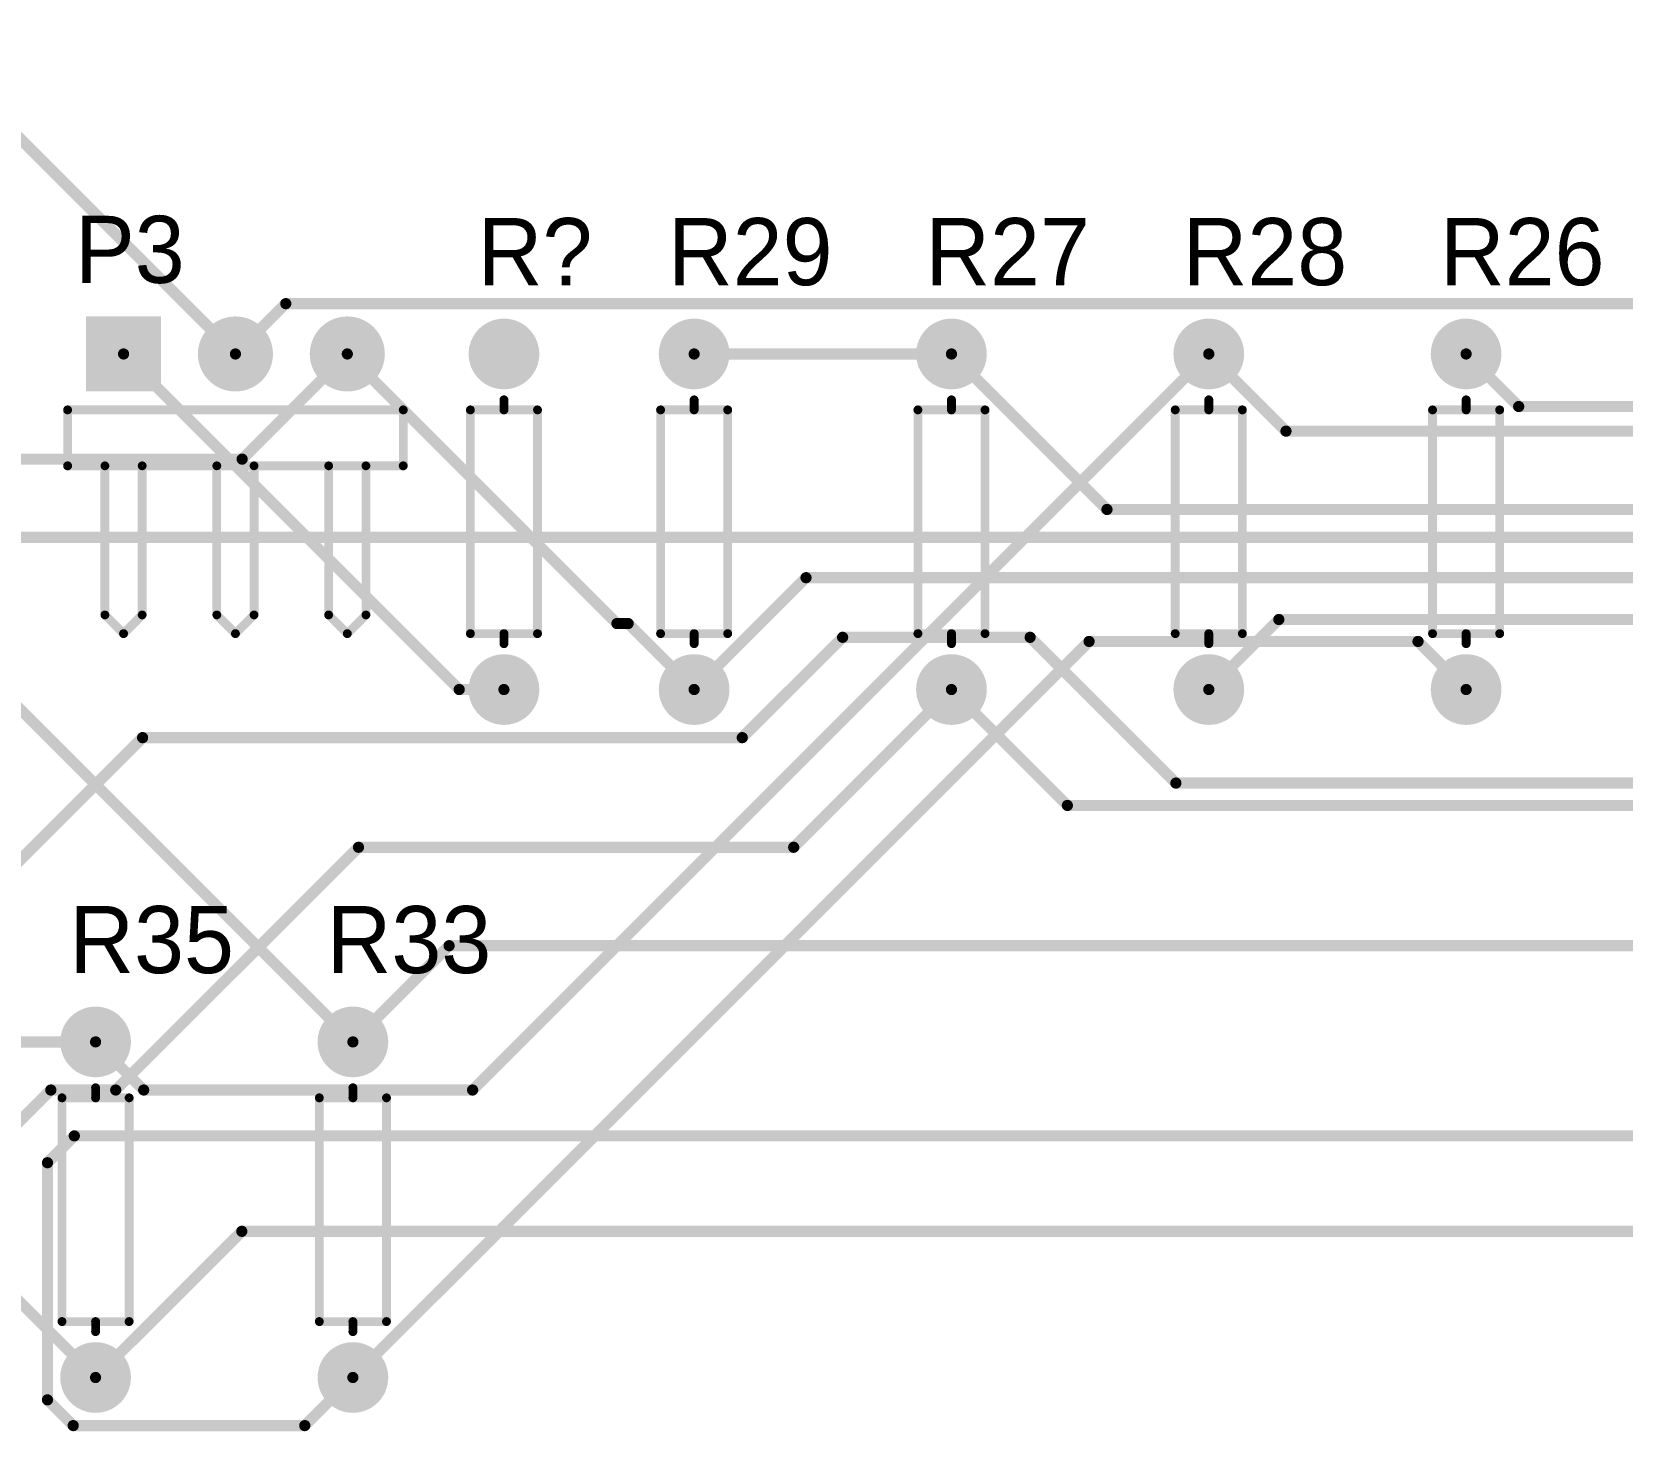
# Model space of a CAD drawing. Header units: millimetres. Extents: x 1.07 to 6.94, y 1.08 to 4.96.
# Drawn here: x 1.863 to 3.284, y 3.482 to 4.733 of the extents above; entities that cross this region are included whole.
import ezdxf

# ---------------------------------------------------------------- set-up
doc = ezdxf.new("R2010")
doc.units = ezdxf.units.MM
doc.header["$MEASUREMENT"] = 0
for name, color, linetype in [('BottomLayer', 5, 'Continuous'), ('BottomSolder', 6, 'Continuous'), ('MultiLayer', 9, 'Continuous'), ('PadHoleLayer', 156, 'Continuous'), ('TopLayer', 1, 'Continuous'), ('TopOverlay', 2, 'Continuous'), ('TopSolder', 216, 'Continuous')]:
    doc.layers.add(name, color=color, linetype=linetype)

# ---------------------------------------------------------------- blocks, each defined once
blk = doc.blocks.new('AXIAL_0_3_3')
at = {"layer": 'BottomLayer', "const_width": 0.0276}
for points in [[(-0.1638, 0, 1), (-0.1362, 0, 1)], [(0.1362, 0, 1), (0.1638, 0, 1)]]:
    blk.add_lwpolyline(points, format="xyb", close=True, dxfattribs=at)
at = {"layer": 'BottomSolder', "const_width": 0.0316}
for points in [[(-0.1658, 0, 1), (-0.1342, 0, 1)], [(0.1342, 0, 1), (0.1658, 0, 1)]]:
    blk.add_lwpolyline(points, format="xyb", close=True, dxfattribs=at)
at = {"layer": 'MultiLayer', "const_width": 0.0276}
for points in [[(-0.1638, 0, 1), (-0.1362, 0, 1)], [(0.1362, 0, 1), (0.1638, 0, 1)]]:
    blk.add_lwpolyline(points, format="xyb", close=True, dxfattribs=at)
at = {"layer": 'PadHoleLayer', "const_width": 0.0167}
for points in [[(-0.1584, 0, 1), (-0.1416, 0, 1)], [(0.1416, 0, 1), (0.1584, 0, 1)]]:
    blk.add_lwpolyline(points, format="xyb", close=True, dxfattribs=at)
at = {"layer": 'TopLayer', "const_width": 0.0276}
for points in [[(-0.1638, 0, 1), (-0.1362, 0, 1)], [(0.1362, 0, 1), (0.1638, 0, 1)]]:
    blk.add_lwpolyline(points, format="xyb", close=True, dxfattribs=at)
at = {"layer": 'TopOverlay', "const_width": 0.00787}
for points in [[(-0.1, 0.03), (-0.1, -0.03)], [(-0.1, 0.03), (0.1, 0.03)], [(0.1, 0.03), (0.1, 0)], [(-0.109, 0), (-0.1, 0)], [(0.1, 0), (0.109, 0)], [(0.1, 0), (0.1, -0.03)], [(-0.1, -0.03), (0.1, -0.03)]]:
    blk.add_lwpolyline(points, dxfattribs=at)
at = {"layer": 'TopOverlay', "const_width": 0.00394}
for points in [[(-0.102, 0.03, 1), (-0.098, 0.03, 1)], [(-0.102, 0.03, 1), (-0.098, 0.03, 1)], [(0.098, 0.03, 1), (0.102, 0.03, 1)], [(0.098, 0.03, 1), (0.102, 0.03, 1)], [(-0.111, 0, 1), (-0.107, 0, 1)], [(-0.102, 0, 1), (-0.098, 0, 1)], [(0.098, 0, 1), (0.102, 0, 1)], [(0.098, 0, 1), (0.102, 0, 1)], [(0.098, 0, 1), (0.102, 0, 1)], [(0.107, 0, 1), (0.111, 0, 1)], [(-0.102, -0.03, 1), (-0.098, -0.03, 1)], [(-0.102, -0.03, 1), (-0.098, -0.03, 1)], [(0.098, -0.03, 1), (0.102, -0.03, 1)], [(0.098, -0.03, 1), (0.102, -0.03, 1)]]:
    blk.add_lwpolyline(points, format="xyb", close=True, dxfattribs=at)
at = {"layer": 'TopSolder', "const_width": 0.0316}
for points in [[(-0.1658, 0, 1), (-0.1342, 0, 1)], [(0.1342, 0, 1), (0.1658, 0, 1)]]:
    blk.add_lwpolyline(points, format="xyb", close=True, dxfattribs=at)
blk = doc.blocks.new('AXIAL_0_3_5')
at = {"layer": 'BottomLayer', "const_width": 0.0276}
for points in [[(-0.1638, 0, 1), (-0.1362, 0, 1)], [(0.1362, 0, 1), (0.1638, 0, 1)]]:
    blk.add_lwpolyline(points, format="xyb", close=True, dxfattribs=at)
at = {"layer": 'BottomSolder', "const_width": 0.0316}
for points in [[(-0.1658, 0, 1), (-0.1342, 0, 1)], [(0.1342, 0, 1), (0.1658, 0, 1)]]:
    blk.add_lwpolyline(points, format="xyb", close=True, dxfattribs=at)
at = {"layer": 'MultiLayer', "const_width": 0.0276}
for points in [[(-0.1638, 0, 1), (-0.1362, 0, 1)], [(0.1362, 0, 1), (0.1638, 0, 1)]]:
    blk.add_lwpolyline(points, format="xyb", close=True, dxfattribs=at)
at = {"layer": 'PadHoleLayer', "const_width": 0.0167}
for points in [[(-0.1584, 0, 1), (-0.1416, 0, 1)], [(0.1416, 0, 1), (0.1584, 0, 1)]]:
    blk.add_lwpolyline(points, format="xyb", close=True, dxfattribs=at)
at = {"layer": 'TopLayer', "const_width": 0.0276}
for points in [[(-0.1638, 0, 1), (-0.1362, 0, 1)], [(0.1362, 0, 1), (0.1638, 0, 1)]]:
    blk.add_lwpolyline(points, format="xyb", close=True, dxfattribs=at)
at = {"layer": 'TopOverlay', "const_width": 0.00787}
for points in [[(-0.1, 0.03), (-0.1, -0.03)], [(-0.1, 0.03), (0.1, 0.03)], [(0.1, 0.03), (0.1, 0)], [(-0.109, 0), (-0.1, 0)], [(0.1, 0), (0.109, 0)], [(0.1, 0), (0.1, -0.03)], [(-0.1, -0.03), (0.1, -0.03)]]:
    blk.add_lwpolyline(points, dxfattribs=at)
at = {"layer": 'TopOverlay', "const_width": 0.00394}
for points in [[(-0.102, 0.03, 1), (-0.098, 0.03, 1)], [(-0.102, 0.03, 1), (-0.098, 0.03, 1)], [(0.098, 0.03, 1), (0.102, 0.03, 1)], [(0.098, 0.03, 1), (0.102, 0.03, 1)], [(-0.111, 0, 1), (-0.107, 0, 1)], [(-0.102, 0, 1), (-0.098, 0, 1)], [(0.098, 0, 1), (0.102, 0, 1)], [(0.098, 0, 1), (0.102, 0, 1)], [(0.098, 0, 1), (0.102, 0, 1)], [(0.107, 0, 1), (0.111, 0, 1)], [(-0.102, -0.03, 1), (-0.098, -0.03, 1)], [(-0.102, -0.03, 1), (-0.098, -0.03, 1)], [(0.098, -0.03, 1), (0.102, -0.03, 1)], [(0.098, -0.03, 1), (0.102, -0.03, 1)]]:
    blk.add_lwpolyline(points, format="xyb", close=True, dxfattribs=at)
at = {"layer": 'TopSolder', "const_width": 0.0316}
for points in [[(-0.1658, 0, 1), (-0.1342, 0, 1)], [(0.1342, 0, 1), (0.1658, 0, 1)]]:
    blk.add_lwpolyline(points, format="xyb", close=True, dxfattribs=at)
blk = doc.blocks.new('AXIAL_0_3_7')
at = {"layer": 'BottomLayer', "const_width": 0.0276}
for points in [[(-0.1638, 0, 1), (-0.1362, 0, 1)], [(0.1362, 0, 1), (0.1638, 0, 1)]]:
    blk.add_lwpolyline(points, format="xyb", close=True, dxfattribs=at)
at = {"layer": 'BottomSolder', "const_width": 0.0316}
for points in [[(-0.1658, 0, 1), (-0.1342, 0, 1)], [(0.1342, 0, 1), (0.1658, 0, 1)]]:
    blk.add_lwpolyline(points, format="xyb", close=True, dxfattribs=at)
at = {"layer": 'MultiLayer', "const_width": 0.0276}
for points in [[(-0.1638, 0, 1), (-0.1362, 0, 1)], [(0.1362, 0, 1), (0.1638, 0, 1)]]:
    blk.add_lwpolyline(points, format="xyb", close=True, dxfattribs=at)
at = {"layer": 'PadHoleLayer', "const_width": 0.0167}
for points in [[(-0.1584, 0, 1), (-0.1416, 0, 1)], [(0.1416, 0, 1), (0.1584, 0, 1)]]:
    blk.add_lwpolyline(points, format="xyb", close=True, dxfattribs=at)
at = {"layer": 'TopLayer', "const_width": 0.0276}
for points in [[(-0.1638, 0, 1), (-0.1362, 0, 1)], [(0.1362, 0, 1), (0.1638, 0, 1)]]:
    blk.add_lwpolyline(points, format="xyb", close=True, dxfattribs=at)
at = {"layer": 'TopOverlay', "const_width": 0.00787}
for points in [[(-0.1, 0.03), (-0.1, -0.03)], [(-0.1, 0.03), (0.1, 0.03)], [(0.1, 0.03), (0.1, 0)], [(-0.109, 0), (-0.1, 0)], [(0.1, 0), (0.109, 0)], [(0.1, 0), (0.1, -0.03)], [(-0.1, -0.03), (0.1, -0.03)]]:
    blk.add_lwpolyline(points, dxfattribs=at)
at = {"layer": 'TopOverlay', "const_width": 0.00394}
for points in [[(-0.102, 0.03, 1), (-0.098, 0.03, 1)], [(-0.102, 0.03, 1), (-0.098, 0.03, 1)], [(0.098, 0.03, 1), (0.102, 0.03, 1)], [(0.098, 0.03, 1), (0.102, 0.03, 1)], [(-0.111, 0, 1), (-0.107, 0, 1)], [(-0.102, 0, 1), (-0.098, 0, 1)], [(0.098, 0, 1), (0.102, 0, 1)], [(0.098, 0, 1), (0.102, 0, 1)], [(0.098, 0, 1), (0.102, 0, 1)], [(0.107, 0, 1), (0.111, 0, 1)], [(-0.102, -0.03, 1), (-0.098, -0.03, 1)], [(-0.102, -0.03, 1), (-0.098, -0.03, 1)], [(0.098, -0.03, 1), (0.102, -0.03, 1)], [(0.098, -0.03, 1), (0.102, -0.03, 1)]]:
    blk.add_lwpolyline(points, format="xyb", close=True, dxfattribs=at)
at = {"layer": 'TopSolder', "const_width": 0.0316}
for points in [[(-0.1658, 0, 1), (-0.1342, 0, 1)], [(0.1342, 0, 1), (0.1658, 0, 1)]]:
    blk.add_lwpolyline(points, format="xyb", close=True, dxfattribs=at)
blk = doc.blocks.new('AXIAL_0_3_11')
at = {"layer": 'BottomLayer', "const_width": 0.0276}
for points in [[(-0.1638, 0, 1), (-0.1362, 0, 1)], [(0.1362, 0, 1), (0.1638, 0, 1)]]:
    blk.add_lwpolyline(points, format="xyb", close=True, dxfattribs=at)
at = {"layer": 'BottomSolder', "const_width": 0.0316}
for points in [[(-0.1658, 0, 1), (-0.1342, 0, 1)], [(0.1342, 0, 1), (0.1658, 0, 1)]]:
    blk.add_lwpolyline(points, format="xyb", close=True, dxfattribs=at)
at = {"layer": 'MultiLayer', "const_width": 0.0276}
for points in [[(-0.1638, 0, 1), (-0.1362, 0, 1)], [(0.1362, 0, 1), (0.1638, 0, 1)]]:
    blk.add_lwpolyline(points, format="xyb", close=True, dxfattribs=at)
at = {"layer": 'PadHoleLayer', "const_width": 0.0167}
for points in [[(-0.1584, 0, 1), (-0.1416, 0, 1)], [(0.1416, 0, 1), (0.1584, 0, 1)]]:
    blk.add_lwpolyline(points, format="xyb", close=True, dxfattribs=at)
at = {"layer": 'TopLayer', "const_width": 0.0276}
for points in [[(-0.1638, 0, 1), (-0.1362, 0, 1)], [(0.1362, 0, 1), (0.1638, 0, 1)]]:
    blk.add_lwpolyline(points, format="xyb", close=True, dxfattribs=at)
at = {"layer": 'TopOverlay', "const_width": 0.00787}
for points in [[(-0.1, 0.03), (-0.1, -0.03)], [(-0.1, 0.03), (0.1, 0.03)], [(0.1, 0.03), (0.1, 0)], [(-0.109, 0), (-0.1, 0)], [(0.1, 0), (0.109, 0)], [(0.1, 0), (0.1, -0.03)], [(-0.1, -0.03), (0.1, -0.03)]]:
    blk.add_lwpolyline(points, dxfattribs=at)
at = {"layer": 'TopOverlay', "const_width": 0.00394}
for points in [[(-0.102, 0.03, 1), (-0.098, 0.03, 1)], [(-0.102, 0.03, 1), (-0.098, 0.03, 1)], [(0.098, 0.03, 1), (0.102, 0.03, 1)], [(0.098, 0.03, 1), (0.102, 0.03, 1)], [(-0.111, 0, 1), (-0.107, 0, 1)], [(-0.102, 0, 1), (-0.098, 0, 1)], [(0.098, 0, 1), (0.102, 0, 1)], [(0.098, 0, 1), (0.102, 0, 1)], [(0.098, 0, 1), (0.102, 0, 1)], [(0.107, 0, 1), (0.111, 0, 1)], [(-0.102, -0.03, 1), (-0.098, -0.03, 1)], [(-0.102, -0.03, 1), (-0.098, -0.03, 1)], [(0.098, -0.03, 1), (0.102, -0.03, 1)], [(0.098, -0.03, 1), (0.102, -0.03, 1)]]:
    blk.add_lwpolyline(points, format="xyb", close=True, dxfattribs=at)
at = {"layer": 'TopSolder', "const_width": 0.0316}
for points in [[(-0.1658, 0, 1), (-0.1342, 0, 1)], [(0.1342, 0, 1), (0.1658, 0, 1)]]:
    blk.add_lwpolyline(points, format="xyb", close=True, dxfattribs=at)
blk = doc.blocks.new('AXIAL_0_3_12')
at = {"layer": 'BottomLayer', "const_width": 0.0276}
for points in [[(-0.1638, 0, 1), (-0.1362, 0, 1)], [(0.1362, 0, 1), (0.1638, 0, 1)]]:
    blk.add_lwpolyline(points, format="xyb", close=True, dxfattribs=at)
at = {"layer": 'BottomSolder', "const_width": 0.0316}
for points in [[(-0.1658, 0, 1), (-0.1342, 0, 1)], [(0.1342, 0, 1), (0.1658, 0, 1)]]:
    blk.add_lwpolyline(points, format="xyb", close=True, dxfattribs=at)
at = {"layer": 'MultiLayer', "const_width": 0.0276}
for points in [[(-0.1638, 0, 1), (-0.1362, 0, 1)], [(0.1362, 0, 1), (0.1638, 0, 1)]]:
    blk.add_lwpolyline(points, format="xyb", close=True, dxfattribs=at)
at = {"layer": 'PadHoleLayer', "const_width": 0.0167}
for points in [[(-0.1584, 0, 1), (-0.1416, 0, 1)], [(0.1416, 0, 1), (0.1584, 0, 1)]]:
    blk.add_lwpolyline(points, format="xyb", close=True, dxfattribs=at)
at = {"layer": 'TopLayer', "const_width": 0.0276}
for points in [[(-0.1638, 0, 1), (-0.1362, 0, 1)], [(0.1362, 0, 1), (0.1638, 0, 1)]]:
    blk.add_lwpolyline(points, format="xyb", close=True, dxfattribs=at)
at = {"layer": 'TopOverlay', "const_width": 0.00787}
for points in [[(-0.1, 0.03), (-0.1, -0.03)], [(-0.1, 0.03), (0.1, 0.03)], [(0.1, 0.03), (0.1, 0)], [(-0.109, 0), (-0.1, 0)], [(0.1, 0), (0.109, 0)], [(0.1, 0), (0.1, -0.03)], [(-0.1, -0.03), (0.1, -0.03)]]:
    blk.add_lwpolyline(points, dxfattribs=at)
at = {"layer": 'TopOverlay', "const_width": 0.00394}
for points in [[(-0.102, 0.03, 1), (-0.098, 0.03, 1)], [(-0.102, 0.03, 1), (-0.098, 0.03, 1)], [(0.098, 0.03, 1), (0.102, 0.03, 1)], [(0.098, 0.03, 1), (0.102, 0.03, 1)], [(-0.111, 0, 1), (-0.107, 0, 1)], [(-0.102, 0, 1), (-0.098, 0, 1)], [(0.098, 0, 1), (0.102, 0, 1)], [(0.098, 0, 1), (0.102, 0, 1)], [(0.098, 0, 1), (0.102, 0, 1)], [(0.107, 0, 1), (0.111, 0, 1)], [(-0.102, -0.03, 1), (-0.098, -0.03, 1)], [(-0.102, -0.03, 1), (-0.098, -0.03, 1)], [(0.098, -0.03, 1), (0.102, -0.03, 1)], [(0.098, -0.03, 1), (0.102, -0.03, 1)]]:
    blk.add_lwpolyline(points, format="xyb", close=True, dxfattribs=at)
at = {"layer": 'TopSolder', "const_width": 0.0316}
for points in [[(-0.1658, 0, 1), (-0.1342, 0, 1)], [(0.1342, 0, 1), (0.1658, 0, 1)]]:
    blk.add_lwpolyline(points, format="xyb", close=True, dxfattribs=at)
blk = doc.blocks.new('AXIAL_0_3_13')
at = {"layer": 'BottomLayer', "const_width": 0.0276}
for points in [[(-0.1638, 0, 1), (-0.1362, 0, 1)], [(0.1362, 0, 1), (0.1638, 0, 1)]]:
    blk.add_lwpolyline(points, format="xyb", close=True, dxfattribs=at)
at = {"layer": 'BottomSolder', "const_width": 0.0316}
for points in [[(-0.1658, 0, 1), (-0.1342, 0, 1)], [(0.1342, 0, 1), (0.1658, 0, 1)]]:
    blk.add_lwpolyline(points, format="xyb", close=True, dxfattribs=at)
at = {"layer": 'MultiLayer', "const_width": 0.0276}
for points in [[(-0.1638, 0, 1), (-0.1362, 0, 1)], [(0.1362, 0, 1), (0.1638, 0, 1)]]:
    blk.add_lwpolyline(points, format="xyb", close=True, dxfattribs=at)
at = {"layer": 'PadHoleLayer', "const_width": 0.0167}
for points in [[(-0.1584, 0, 1), (-0.1416, 0, 1)], [(0.1416, 0, 1), (0.1584, 0, 1)]]:
    blk.add_lwpolyline(points, format="xyb", close=True, dxfattribs=at)
at = {"layer": 'TopLayer', "const_width": 0.0276}
for points in [[(-0.1638, 0, 1), (-0.1362, 0, 1)], [(0.1362, 0, 1), (0.1638, 0, 1)]]:
    blk.add_lwpolyline(points, format="xyb", close=True, dxfattribs=at)
at = {"layer": 'TopOverlay', "const_width": 0.00787}
for points in [[(-0.1, 0.03), (-0.1, -0.03)], [(-0.1, 0.03), (0.1, 0.03)], [(0.1, 0.03), (0.1, 0)], [(-0.109, 0), (-0.1, 0)], [(0.1, 0), (0.109, 0)], [(0.1, 0), (0.1, -0.03)], [(-0.1, -0.03), (0.1, -0.03)]]:
    blk.add_lwpolyline(points, dxfattribs=at)
at = {"layer": 'TopOverlay', "const_width": 0.00394}
for points in [[(-0.102, 0.03, 1), (-0.098, 0.03, 1)], [(-0.102, 0.03, 1), (-0.098, 0.03, 1)], [(0.098, 0.03, 1), (0.102, 0.03, 1)], [(0.098, 0.03, 1), (0.102, 0.03, 1)], [(-0.111, 0, 1), (-0.107, 0, 1)], [(-0.102, 0, 1), (-0.098, 0, 1)], [(0.098, 0, 1), (0.102, 0, 1)], [(0.098, 0, 1), (0.102, 0, 1)], [(0.098, 0, 1), (0.102, 0, 1)], [(0.107, 0, 1), (0.111, 0, 1)], [(-0.102, -0.03, 1), (-0.098, -0.03, 1)], [(-0.102, -0.03, 1), (-0.098, -0.03, 1)], [(0.098, -0.03, 1), (0.102, -0.03, 1)], [(0.098, -0.03, 1), (0.102, -0.03, 1)]]:
    blk.add_lwpolyline(points, format="xyb", close=True, dxfattribs=at)
at = {"layer": 'TopSolder', "const_width": 0.0316}
for points in [[(-0.1658, 0, 1), (-0.1342, 0, 1)], [(0.1342, 0, 1), (0.1658, 0, 1)]]:
    blk.add_lwpolyline(points, format="xyb", close=True, dxfattribs=at)
blk = doc.blocks.new('AXIAL_0_3_14')
at = {"layer": 'BottomLayer', "const_width": 0.0276}
for points in [[(-0.1638, 0, 1), (-0.1362, 0, 1)], [(0.1362, 0, 1), (0.1638, 0, 1)]]:
    blk.add_lwpolyline(points, format="xyb", close=True, dxfattribs=at)
at = {"layer": 'BottomSolder', "const_width": 0.0316}
for points in [[(-0.1658, 0, 1), (-0.1342, 0, 1)], [(0.1342, 0, 1), (0.1658, 0, 1)]]:
    blk.add_lwpolyline(points, format="xyb", close=True, dxfattribs=at)
at = {"layer": 'MultiLayer', "const_width": 0.0276}
for points in [[(-0.1638, 0, 1), (-0.1362, 0, 1)], [(0.1362, 0, 1), (0.1638, 0, 1)]]:
    blk.add_lwpolyline(points, format="xyb", close=True, dxfattribs=at)
at = {"layer": 'PadHoleLayer', "const_width": 0.0167}
for points in [[(-0.1584, 0, 1), (-0.1416, 0, 1)], [(0.1416, 0, 1), (0.1584, 0, 1)]]:
    blk.add_lwpolyline(points, format="xyb", close=True, dxfattribs=at)
at = {"layer": 'TopLayer', "const_width": 0.0276}
for points in [[(-0.1638, 0, 1), (-0.1362, 0, 1)], [(0.1362, 0, 1), (0.1638, 0, 1)]]:
    blk.add_lwpolyline(points, format="xyb", close=True, dxfattribs=at)
at = {"layer": 'TopOverlay', "const_width": 0.00787}
for points in [[(-0.1, 0.03), (-0.1, -0.03)], [(-0.1, 0.03), (0.1, 0.03)], [(0.1, 0.03), (0.1, 0)], [(-0.109, 0), (-0.1, 0)], [(0.1, 0), (0.109, 0)], [(0.1, 0), (0.1, -0.03)], [(-0.1, -0.03), (0.1, -0.03)]]:
    blk.add_lwpolyline(points, dxfattribs=at)
at = {"layer": 'TopOverlay', "const_width": 0.00394}
for points in [[(-0.102, 0.03, 1), (-0.098, 0.03, 1)], [(-0.102, 0.03, 1), (-0.098, 0.03, 1)], [(0.098, 0.03, 1), (0.102, 0.03, 1)], [(0.098, 0.03, 1), (0.102, 0.03, 1)], [(-0.111, 0, 1), (-0.107, 0, 1)], [(-0.102, 0, 1), (-0.098, 0, 1)], [(0.098, 0, 1), (0.102, 0, 1)], [(0.098, 0, 1), (0.102, 0, 1)], [(0.098, 0, 1), (0.102, 0, 1)], [(0.107, 0, 1), (0.111, 0, 1)], [(-0.102, -0.03, 1), (-0.098, -0.03, 1)], [(-0.102, -0.03, 1), (-0.098, -0.03, 1)], [(0.098, -0.03, 1), (0.102, -0.03, 1)], [(0.098, -0.03, 1), (0.102, -0.03, 1)]]:
    blk.add_lwpolyline(points, format="xyb", close=True, dxfattribs=at)
at = {"layer": 'TopSolder', "const_width": 0.0316}
for points in [[(-0.1658, 0, 1), (-0.1342, 0, 1)], [(0.1342, 0, 1), (0.1658, 0, 1)]]:
    blk.add_lwpolyline(points, format="xyb", close=True, dxfattribs=at)
blk = doc.blocks.new('HDR1X3H_50')
at = {"layer": 'BottomLayer', "const_width": 0.0295}
for points in [[(0.0852, 0, 1), (0.1148, 0, 1)], [(0.1852, 0, 1), (0.2148, 0, 1)]]:
    blk.add_lwpolyline(points, format="xyb", close=True, dxfattribs=at)
at = {"layer": 'BottomLayer'}
blk.add_solid([(-0.0295, -0.0295), (0.0295, -0.0295), (-0.0295, 0.0295), (0.0295, 0.0295)], dxfattribs=at)
at = {"layer": 'BottomSolder', "const_width": 0.0335}
for points in [[(0.0832, 0, 1), (0.1168, 0, 1)], [(0.1832, 0, 1), (0.2168, 0, 1)]]:
    blk.add_lwpolyline(points, format="xyb", close=True, dxfattribs=at)
at = {"layer": 'BottomSolder'}
blk.add_solid([(-0.0335, -0.0335), (0.0335, -0.0335), (-0.0335, 0.0335), (0.0335, 0.0335)], dxfattribs=at)
at = {"layer": 'MultiLayer', "const_width": 0.0295}
for points in [[(0.0852, 0, 1), (0.1148, 0, 1)], [(0.1852, 0, 1), (0.2148, 0, 1)]]:
    blk.add_lwpolyline(points, format="xyb", close=True, dxfattribs=at)
at = {"layer": 'MultiLayer'}
blk.add_solid([(-0.0295, -0.0295), (0.0295, -0.0295), (-0.0295, 0.0295), (0.0295, 0.0295)], dxfattribs=at)
at = {"layer": 'PadHoleLayer', "const_width": 0.0177}
for points in [[(-0.0089, 0, 1), (0.0089, 0, 1)], [(0.0911, 0, 1), (0.1089, 0, 1)], [(0.1911, 0, 1), (0.2089, 0, 1)]]:
    blk.add_lwpolyline(points, format="xyb", close=True, dxfattribs=at)
at = {"layer": 'TopLayer', "const_width": 0.0295}
for points in [[(0.0852, 0, 1), (0.1148, 0, 1)], [(0.1852, 0, 1), (0.2148, 0, 1)]]:
    blk.add_lwpolyline(points, format="xyb", close=True, dxfattribs=at)
at = {"layer": 'TopLayer'}
blk.add_solid([(-0.0295, -0.0295), (0.0295, -0.0295), (-0.0295, 0.0295), (0.0295, 0.0295)], dxfattribs=at)
at = {"layer": 'TopOverlay', "const_width": 0.00787}
for points in [[(-0.05, -0.05), (0.25, -0.05)], [(-0.05, -0.1), (-0.05, -0.05)], [(0.25, -0.1), (0.25, -0.05)], [(-0.05, -0.1), (0.25, -0.1)], [(-0.0167, -0.2333), (-0.0167, -0.1)], [(0.0167, -0.2333), (0.0167, -0.1)], [(0.0833, -0.2333), (0.0833, -0.1)], [(0.1167, -0.2333), (0.1167, -0.1)], [(0.1833, -0.2333), (0.1833, -0.1)], [(0.2167, -0.2333), (0.2167, -0.1)], [(-0.0167, -0.2333), (0, -0.25)], [(0, -0.25), (0.0167, -0.2333)], [(0.0833, -0.2333), (0.1, -0.25)], [(0.1, -0.25), (0.1167, -0.2333)], [(0.1833, -0.2333), (0.2, -0.25)], [(0.2, -0.25), (0.2167, -0.2333)]]:
    blk.add_lwpolyline(points, dxfattribs=at)
at = {"layer": 'TopOverlay', "const_width": 0.00394}
for points in [[(-0.052, -0.05, 1), (-0.048, -0.05, 1)], [(-0.052, -0.05, 1), (-0.048, -0.05, 1)], [(0.248, -0.05, 1), (0.252, -0.05, 1)], [(0.248, -0.05, 1), (0.252, -0.05, 1)], [(-0.052, -0.1, 1), (-0.048, -0.1, 1)], [(-0.052, -0.1, 1), (-0.048, -0.1, 1)], [(-0.0186, -0.1, 1), (-0.0147, -0.1, 1)], [(0.0147, -0.1, 1), (0.0186, -0.1, 1)], [(0.0814, -0.1, 1), (0.0853, -0.1, 1)], [(0.1147, -0.1, 1), (0.1186, -0.1, 1)], [(0.1814, -0.1, 1), (0.1853, -0.1, 1)], [(0.2147, -0.1, 1), (0.2186, -0.1, 1)], [(0.248, -0.1, 1), (0.252, -0.1, 1)], [(0.248, -0.1, 1), (0.252, -0.1, 1)], [(-0.0186, -0.2333, 1), (-0.0147, -0.2333, 1)], [(-0.0186, -0.2333, 1), (-0.0147, -0.2333, 1)], [(0.0147, -0.2333, 1), (0.0186, -0.2333, 1)], [(0.0147, -0.2333, 1), (0.0186, -0.2333, 1)], [(0.0814, -0.2333, 1), (0.0853, -0.2333, 1)], [(0.0814, -0.2333, 1), (0.0853, -0.2333, 1)], [(0.1147, -0.2333, 1), (0.1186, -0.2333, 1)], [(0.1147, -0.2333, 1), (0.1186, -0.2333, 1)], [(0.1814, -0.2333, 1), (0.1853, -0.2333, 1)], [(0.1814, -0.2333, 1), (0.1853, -0.2333, 1)], [(0.2147, -0.2333, 1), (0.2186, -0.2333, 1)], [(0.2147, -0.2333, 1), (0.2186, -0.2333, 1)], [(-0.002, -0.25, 1), (0.002, -0.25, 1)], [(-0.002, -0.25, 1), (0.002, -0.25, 1)], [(0.098, -0.25, 1), (0.102, -0.25, 1)], [(0.098, -0.25, 1), (0.102, -0.25, 1)], [(0.198, -0.25, 1), (0.202, -0.25, 1)], [(0.198, -0.25, 1), (0.202, -0.25, 1)]]:
    blk.add_lwpolyline(points, format="xyb", close=True, dxfattribs=at)
at = {"layer": 'TopSolder', "const_width": 0.0335}
for points in [[(0.0832, 0, 1), (0.1168, 0, 1)], [(0.1832, 0, 1), (0.2168, 0, 1)]]:
    blk.add_lwpolyline(points, format="xyb", close=True, dxfattribs=at)
at = {"layer": 'TopSolder'}
blk.add_solid([(-0.0335, -0.0335), (0.0335, -0.0335), (-0.0335, 0.0335), (0.0335, 0.0335)], dxfattribs=at)

msp = doc.modelspace()

# ---------------------------------------------------------------- linework, layer by layer
at = {"layer": 'BottomLayer', "const_width": 0.01}
for points in [[(1.762, 4.728), (2.045, 4.445)], [(2.045, 4.445), (2.09, 4.49)], [(2.09, 4.49), (3.33, 4.49)], [(2.051, 4.351), (2.145, 4.445)], [(2.455, 4.445), (2.685, 4.445)], [(2.685, 4.445), (2.824, 4.306)], [(2.915, 4.445), (2.984, 4.376)], [(3.145, 4.445), (3.192, 4.398)], [(3.192, 4.398), (3.558, 4.398)], [(2.984, 4.376), (4.238, 4.376)], [(1.691, 4.351), (2.051, 4.351)], [(2.824, 4.306), (4.508, 4.306)], [(1.831, 4.281), (3.934, 4.281)], [(2.455, 4.145), (2.555, 4.245)], [(2.555, 4.245), (3.505, 4.245)], [(2.915, 4.145), (2.9776, 4.2076)], [(2.9776, 4.2076), (3.3124, 4.2076)], [(2.498, 4.102), (2.5877, 4.1917)], [(2.5877, 4.1917), (2.7553, 4.1917)], [(2.7553, 4.1917), (2.8856, 4.0614)], [(2.544, 4.004), (2.685, 4.145)], [(2.685, 4.145), (2.7886, 4.0414)], [(1.69, 3.83), (1.962, 4.102)], [(1.962, 4.102), (2.498, 4.102)], [(2.8856, 4.0614), (4.3644, 4.0614)], [(2.7886, 4.0414), (4.8414, 4.0414)], [(1.938, 3.787), (2.155, 4.004)], [(2.155, 4.004), (2.544, 4.004)], [(2.15, 3.83), (2.236, 3.916)], [(2.236, 3.916), (5.226, 3.916)], [(1.849, 3.83), (1.92, 3.83)], [(1.69, 3.597), (1.88, 3.787)], [(1.88, 3.787), (1.938, 3.787)], [(1.877, 3.722), (1.901, 3.746)], [(1.901, 3.746), (5.172, 3.746)], [(1.877, 3.51), (1.877, 3.722)], [(1.92, 3.53), (2.0507, 3.6607)], [(2.0507, 3.6607), (5.1707, 3.6607)], [(2.107, 3.487), (2.15, 3.53)], [(1.877, 3.51), (1.9, 3.487)], [(1.9, 3.487), (2.107, 3.487)]]:
    msp.add_lwpolyline(points, dxfattribs=at)
at = {"layer": 'BottomLayer', "const_width": 0.005}
for points in [[(2.0875, 4.49, 1), (2.0925, 4.49, 1)], [(2.0875, 4.49, 1), (2.0925, 4.49, 1)], [(2.0425, 4.445, 1), (2.0475, 4.445, 1)], [(2.0425, 4.445, 1), (2.0475, 4.445, 1)], [(2.1425, 4.445, 1), (2.1475, 4.445, 1)], [(2.4525, 4.445, 1), (2.4575, 4.445, 1)], [(2.6825, 4.445, 1), (2.6875, 4.445, 1)], [(2.6825, 4.445, 1), (2.6875, 4.445, 1)], [(2.9125, 4.445, 1), (2.9175, 4.445, 1)], [(3.1425, 4.445, 1), (3.1475, 4.445, 1)], [(3.1895, 4.398, 1), (3.1945, 4.398, 1)], [(3.1895, 4.398, 1), (3.1945, 4.398, 1)], [(2.9815, 4.376, 1), (2.9865, 4.376, 1)], [(2.9815, 4.376, 1), (2.9865, 4.376, 1)], [(2.0485, 4.351, 1), (2.0535, 4.351, 1)], [(2.0485, 4.351, 1), (2.0535, 4.351, 1)], [(2.8215, 4.306, 1), (2.8265, 4.306, 1)], [(2.8215, 4.306, 1), (2.8265, 4.306, 1)], [(2.5525, 4.245, 1), (2.5575, 4.245, 1)], [(2.5525, 4.245, 1), (2.5575, 4.245, 1)], [(2.9751, 4.2076, 1), (2.9801, 4.2076, 1)], [(2.9751, 4.2076, 1), (2.9801, 4.2076, 1)], [(2.5852, 4.1917, 1), (2.5902, 4.1917, 1)], [(2.5852, 4.1917, 1), (2.5902, 4.1917, 1)], [(2.7528, 4.1917, 1), (2.7578, 4.1917, 1)], [(2.7528, 4.1917, 1), (2.7578, 4.1917, 1)], [(2.4525, 4.145, 1), (2.4575, 4.145, 1)], [(2.6825, 4.145, 1), (2.6875, 4.145, 1)], [(2.6825, 4.145, 1), (2.6875, 4.145, 1)], [(2.9125, 4.145, 1), (2.9175, 4.145, 1)], [(1.9595, 4.102, 1), (1.9645, 4.102, 1)], [(1.9595, 4.102, 1), (1.9645, 4.102, 1)], [(2.4955, 4.102, 1), (2.5005, 4.102, 1)], [(2.4955, 4.102, 1), (2.5005, 4.102, 1)], [(2.8831, 4.0614, 1), (2.8881, 4.0614, 1)], [(2.8831, 4.0614, 1), (2.8881, 4.0614, 1)], [(2.7861, 4.0414, 1), (2.7911, 4.0414, 1)], [(2.7861, 4.0414, 1), (2.7911, 4.0414, 1)], [(2.1525, 4.004, 1), (2.1575, 4.004, 1)], [(2.1525, 4.004, 1), (2.1575, 4.004, 1)], [(2.5415, 4.004, 1), (2.5465, 4.004, 1)], [(2.5415, 4.004, 1), (2.5465, 4.004, 1)], [(2.2335, 3.916, 1), (2.2385, 3.916, 1)], [(2.2335, 3.916, 1), (2.2385, 3.916, 1)], [(1.9175, 3.83, 1), (1.9225, 3.83, 1)], [(2.1475, 3.83, 1), (2.1525, 3.83, 1)], [(1.8775, 3.787, 1), (1.8825, 3.787, 1)], [(1.8775, 3.787, 1), (1.8825, 3.787, 1)], [(1.9355, 3.787, 1), (1.9405, 3.787, 1)], [(1.9355, 3.787, 1), (1.9405, 3.787, 1)], [(1.8985, 3.746, 1), (1.9035, 3.746, 1)], [(1.8985, 3.746, 1), (1.9035, 3.746, 1)], [(1.8745, 3.722, 1), (1.8795, 3.722, 1)], [(1.8745, 3.722, 1), (1.8795, 3.722, 1)], [(2.0482, 3.6607, 1), (2.0532, 3.6607, 1)], [(2.0482, 3.6607, 1), (2.0532, 3.6607, 1)], [(1.9175, 3.53, 1), (1.9225, 3.53, 1)], [(2.1475, 3.53, 1), (2.1525, 3.53, 1)], [(1.8745, 3.51, 1), (1.8795, 3.51, 1)], [(1.8745, 3.51, 1), (1.8795, 3.51, 1)], [(1.8975, 3.487, 1), (1.9025, 3.487, 1)], [(1.8975, 3.487, 1), (1.9025, 3.487, 1)], [(2.1045, 3.487, 1), (2.1095, 3.487, 1)], [(2.1045, 3.487, 1), (2.1095, 3.487, 1)]]:
    msp.add_lwpolyline(points, format="xyb", close=True, dxfattribs=at)
at = {"layer": 'TopLayer', "const_width": 0.01}
for points in [[(1.945, 4.445), (2.245, 4.145)], [(2.145, 4.445), (2.386, 4.204)], [(2.257, 3.787), (2.915, 4.445)], [(2.386, 4.204), (2.396, 4.204)], [(2.396, 4.204), (2.455, 4.145)], [(2.15, 3.53), (2.808, 4.188)], [(2.808, 4.188), (3.102, 4.188)], [(3.102, 4.188), (3.145, 4.145)], [(1.808, 4.172), (2.15, 3.83)], [(2.245, 4.145), (2.285, 4.145)], [(1.92, 3.83), (1.963, 3.787)], [(1.647, 3.803), (1.92, 3.53)], [(1.963, 3.787), (2.257, 3.787)]]:
    msp.add_lwpolyline(points, dxfattribs=at)
at = {"layer": 'TopLayer', "const_width": 0.005}
for points in [[(1.9425, 4.445, 1), (1.9475, 4.445, 1)], [(2.1425, 4.445, 1), (2.1475, 4.445, 1)], [(2.9125, 4.445, 1), (2.9175, 4.445, 1)], [(2.3835, 4.204, 1), (2.3885, 4.204, 1)], [(2.3835, 4.204, 1), (2.3885, 4.204, 1)], [(2.3935, 4.204, 1), (2.3985, 4.204, 1)], [(2.3935, 4.204, 1), (2.3985, 4.204, 1)], [(2.8055, 4.188, 1), (2.8105, 4.188, 1)], [(2.8055, 4.188, 1), (2.8105, 4.188, 1)], [(3.0995, 4.188, 1), (3.1045, 4.188, 1)], [(3.0995, 4.188, 1), (3.1045, 4.188, 1)], [(2.2425, 4.145, 1), (2.2475, 4.145, 1)], [(2.2425, 4.145, 1), (2.2475, 4.145, 1)], [(2.2825, 4.145, 1), (2.2875, 4.145, 1)], [(2.4525, 4.145, 1), (2.4575, 4.145, 1)], [(3.1425, 4.145, 1), (3.1475, 4.145, 1)], [(1.9175, 3.83, 1), (1.9225, 3.83, 1)], [(2.1475, 3.83, 1), (2.1525, 3.83, 1)], [(1.9605, 3.787, 1), (1.9655, 3.787, 1)], [(1.9605, 3.787, 1), (1.9655, 3.787, 1)], [(2.2545, 3.787, 1), (2.2595, 3.787, 1)], [(2.2545, 3.787, 1), (2.2595, 3.787, 1)], [(1.9175, 3.53, 1), (1.9225, 3.53, 1)], [(2.1475, 3.53, 1), (2.1525, 3.53, 1)]]:
    msp.add_lwpolyline(points, format="xyb", close=True, dxfattribs=at)

# ---------------------------------------------------------------- block references
msp.add_blockref('HDR1X3H_50', (1.945, 4.445))
at = {"rotation": 90}
for name, p in [('AXIAL_0_3_3', (2.285, 4.295)), ('AXIAL_0_3_11', (2.455, 4.295)), ('AXIAL_0_3_13', (2.685, 4.295)), ('AXIAL_0_3_12', (2.915, 4.295)), ('AXIAL_0_3_14', (3.145, 4.295)), ('AXIAL_0_3_5', (1.92, 3.68)), ('AXIAL_0_3_7', (2.15, 3.68))]:
    msp.add_blockref(name, p, dxfattribs=at)

# ---------------------------------------------------------------- texts
at = {"layer": 'TopOverlay'}
for s, p in [('P3', (1.9015, 4.5085)), ('R?', (2.2615, 4.5065)), ('R29', (2.4315, 4.5065)), ('R27', (2.6615, 4.5065)), ('R28', (2.8915, 4.5065)), ('R26', (3.1215, 4.5065)), ('R35', (1.8965, 3.8915)), ('R33', (2.1265, 3.8915))]:
    msp.add_text(s, height=0.06, dxfattribs=at).set_placement(p)

doc.saveas('drawing.dxf')
